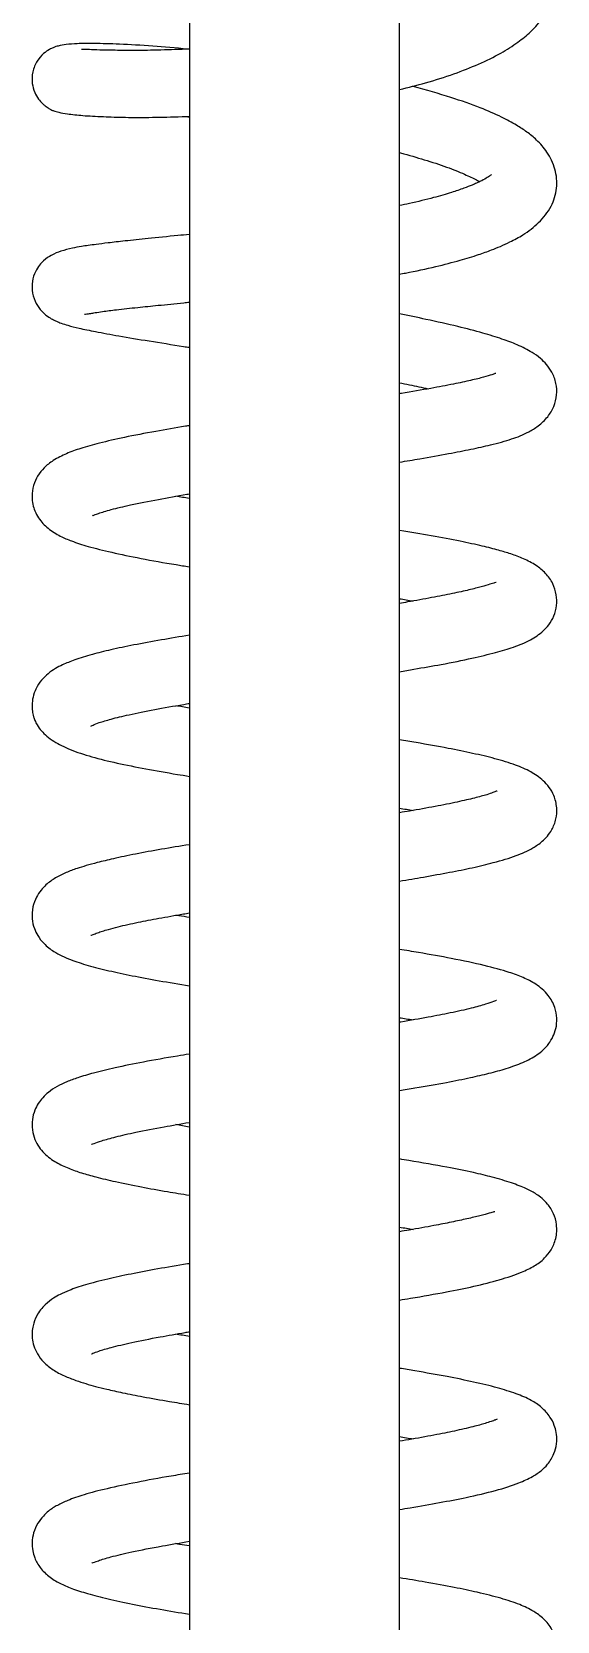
# Model space of a CAD drawing. Header units: millimetres. Extents: x 1617 to 5774, y 11446 to 13973.
# Drawn here: x 3294.1 to 3329.1, y 13637.9 to 13744 of the extents above; entities that cross this region are included whole.
import ezdxf

# ---------------------------------------------------------------- set-up
doc = ezdxf.new("R2010")
doc.units = ezdxf.units.MM
doc.layers.get('0').update_dxf_attribs({"color": 250})

# ---------------------------------------------------------------- blocks, each defined once
blk = doc.blocks.new('7')
at = {"linetype": 'Continuous'}
for p, q in [((3304.59, 13748.2), (3304.59, 13638.63)), ((3318.59, 13638.63), (3318.59, 13748.2)), ((3304.59, 13638.63), (3304.59, 13617.7)), ((3318.59, 13617.7), (3318.59, 13638.63))]:
    blk.add_line(p, q, dxfattribs=at)
for points, knots in [([(3318.6, 13740.16), (3319.19, 13740.3), (3320.45, 13740.63), (3322.23, 13741.19), (3323.91, 13741.85), (3325.32, 13742.55), (3326.46, 13743.27), (3327.43, 13744.06), (3328.17, 13744.91), (3328.74, 13745.89), (3329.07, 13746.94), (3329.11, 13747.97), (3328.97, 13748.82), (3328.7, 13749.59), (3328.31, 13750.29), (3327.9, 13750.84), (3327.47, 13751.34), (3326.92, 13751.85), (3326.24, 13752.4), (3325.49, 13752.91), (3324.68, 13753.38), (3323.99, 13753.74), (3323.54, 13753.95), (3323.39, 13754.02)], [0.3017879, 0.3017879, 0.3017879, 0.3017879, 0.30239187, 0.30310755, 0.30379898, 0.30449793, 0.30511245, 0.30562654, 0.30625097, 0.30677347, 0.30737842, 0.30787087, 0.30825342, 0.30869526, 0.30909402, 0.30938235, 0.30969795, 0.3100795, 0.31046843, 0.31090433, 0.31126945, 0.31166656, 0.31185976, 0.31185976, 0.31185976, 0.31185976]), ([(3304.46, 13742.86), (3303.65, 13742.94), (3302.02, 13743.07), (3299.92, 13743.2), (3298.28, 13743.24), (3297.14, 13743.23), (3296.4, 13743.18), (3295.9, 13743.09), (3295.58, 13743), (3295.24, 13742.84), (3294.82, 13742.56), (3294.39, 13742.06), (3294.1, 13741.36), (3294.06, 13740.62), (3294.24, 13739.99), (3294.49, 13739.55), (3294.75, 13739.25), (3294.98, 13739.05), (3295.23, 13738.88), (3295.4, 13738.79), (3295.57, 13738.72), (3295.9, 13738.63), (3296.48, 13738.53), (3297.45, 13738.42), (3298.75, 13738.35), (3300.32, 13738.3), (3302.07, 13738.3), (3303.56, 13738.33), (3304.42, 13738.37), (3304.58, 13738.37)], [0.28565262, 0.28565262, 0.28565262, 0.28565262, 0.28650857, 0.28745987, 0.28832983, 0.28906736, 0.28966085, 0.29013138, 0.29041713, 0.29056776, 0.2907498, 0.29097237, 0.29123035, 0.29147573, 0.29167523, 0.29184005, 0.29196542, 0.29204688, 0.29215799, 0.29226383, 0.29250564, 0.29292084, 0.29349972, 0.29424171, 0.2950085, 0.29568681, 0.29642005, 0.29713968, 0.29730979, 0.29730979, 0.29730979, 0.29730979]), ([(3304.58, 13742.86), (3304.26, 13742.85), (3303.27, 13742.81), (3301.76, 13742.77), (3300.23, 13742.77), (3299.05, 13742.79), (3298.19, 13742.81), (3297.61, 13742.84), (3297.41, 13742.84), (3297.39, 13742.84), (3297.39, 13742.83)], [0.649414767, 0.649414767, 0.649414767, 0.649414767, 0.649815803, 0.650685245, 0.651517138, 0.652306628, 0.653058385, 0.653771987, 0.654606611, 0.654782369, 0.654782369, 0.654782369, 0.654782369]), ([(3318.59, 13727.83), (3318.73, 13727.86), (3319.57, 13728.02), (3320.97, 13728.32), (3322.58, 13728.74), (3323.8, 13729.11), (3324.67, 13729.42), (3325.35, 13729.7), (3326.08, 13730.03), (3326.97, 13730.52), (3327.89, 13731.22), (3328.75, 13732.27), (3329.15, 13733.57), (3329.04, 13734.87), (3328.49, 13735.99), (3327.81, 13736.75), (3327.1, 13737.34), (3326.35, 13737.82), (3325.35, 13738.37), (3323.93, 13738.98), (3321.98, 13739.67), (3320.37, 13740.13), (3319.46, 13740.37), (3319.44, 13740.37)], [0.26936923, 0.26936923, 0.26936923, 0.26936923, 0.2695082, 0.27023197, 0.27087243, 0.27141016, 0.27182273, 0.27212789, 0.27246683, 0.27297729, 0.27370948, 0.27442194, 0.27504209, 0.27566377, 0.27629904, 0.27687027, 0.27731726, 0.27776402, 0.27833139, 0.27902785, 0.27985501, 0.28078609, 0.28081035, 0.28081035, 0.28081035, 0.28081035]), ([(3304.24, 13738.37), (3304.29, 13738.36), (3304.4, 13738.35), (3304.51, 13738.34), (3304.57, 13738.33)], [0.6632731947, 0.6632731947, 0.6632731947, 0.6632731947, 0.6633370426, 0.663411055, 0.663411055, 0.663411055, 0.663411055]), ([(3318.59, 13735.95), (3318.69, 13735.93), (3319.33, 13735.75), (3320.5, 13735.41), (3321.91, 13734.94), (3323.04, 13734.47), (3323.66, 13734.17), (3323.9, 13734.03), (3323.95, 13734)], [0.668808117, 0.668808117, 0.668808117, 0.668808117, 0.668935855, 0.669645292, 0.670405625, 0.671114278, 0.671712873, 0.671850337, 0.671850337, 0.671850337, 0.671850337]), ([(3324.74, 13734.5), (3324.74, 13734.5), (3324.7, 13734.46), (3324.48, 13734.3), (3324.14, 13734.1), (3323.79, 13733.93), (3323.39, 13733.76), (3322.85, 13733.55), (3322.01, 13733.26), (3320.81, 13732.92), (3319.62, 13732.63), (3318.82, 13732.46), (3318.59, 13732.41)], [0.675594133, 0.675594133, 0.675594133, 0.675594133, 0.675946565, 0.676448222, 0.676917656, 0.677245647, 0.677470801, 0.677851977, 0.678346955, 0.678965246, 0.679714151, 0.680002085, 0.680002085, 0.680002085, 0.680002085]), ([(3304.57, 13730.49), (3304.32, 13730.46), (3303.36, 13730.37), (3301.88, 13730.22), (3300.34, 13730.06), (3299.21, 13729.93), (3298.41, 13729.83), (3297.85, 13729.75), (3297.33, 13729.68), (3296.69, 13729.56), (3296.02, 13729.39), (3295.44, 13729.15), (3294.96, 13728.85), (3294.57, 13728.43), (3294.28, 13727.98), (3294.07, 13727.34), (3294.08, 13726.55), (3294.34, 13725.86), (3294.71, 13725.36), (3295.1, 13725.02), (3295.48, 13724.8), (3295.74, 13724.68), (3296.06, 13724.55), (3296.53, 13724.4), (3297.25, 13724.22), (3298.36, 13723.99), (3299.89, 13723.71), (3301.86, 13723.38), (3303.52, 13723.12), (3304.45, 13722.97), (3304.58, 13722.96)], [0.68536487, 0.68536487, 0.68536487, 0.68536487, 0.68567803, 0.68655739, 0.68731348, 0.68795137, 0.68845888, 0.6888334, 0.68915963, 0.68962242, 0.69025975, 0.69085182, 0.69128787, 0.69147741, 0.691712, 0.69199983, 0.69233519, 0.69266807, 0.69299001, 0.69326707, 0.69352099, 0.69379412, 0.69411094, 0.69455535, 0.6951993, 0.69596734, 0.6968761, 0.69787382, 0.69887109, 0.69902626, 0.69902626, 0.69902626, 0.69902626]), ([(3297.59, 13725.16), (3297.59, 13725.16), (3297.61, 13725.16), (3297.72, 13725.18), (3297.95, 13725.21), (3298.31, 13725.27), (3298.88, 13725.36), (3299.78, 13725.47), (3301.03, 13725.61), (3302.54, 13725.76), (3303.74, 13725.88), (3304.46, 13725.95), (3304.58, 13725.97)], [0.260888093, 0.260888093, 0.260888093, 0.260888093, 0.260985911, 0.261351593, 0.261731141, 0.261998832, 0.262332301, 0.262854353, 0.263534321, 0.264099696, 0.264737859, 0.264869706, 0.264869706, 0.264869706, 0.264869706]), ([(3318.59, 13715.29), (3319.06, 13715.36), (3320.2, 13715.55), (3321.82, 13715.84), (3323.38, 13716.15), (3324.81, 13716.46), (3326.07, 13716.81), (3327.03, 13717.18), (3327.89, 13717.7), (3328.5, 13718.28), (3328.92, 13718.99), (3329.11, 13719.73), (3329.08, 13720.55), (3328.79, 13721.29), (3328.4, 13721.83), (3327.96, 13722.27), (3327.37, 13722.68), (3326.5, 13723.12), (3325.43, 13723.52), (3324.13, 13723.92), (3322.45, 13724.36), (3320.57, 13724.78), (3319.21, 13725.06), (3318.6, 13725.18)], [0.23831892, 0.23831892, 0.23831892, 0.23831892, 0.23879453, 0.23952371, 0.24015788, 0.24077731, 0.2415619, 0.24227695, 0.24266075, 0.24310852, 0.24351891, 0.24391717, 0.2442762, 0.24463623, 0.2449437, 0.24527439, 0.24572881, 0.24638867, 0.24699587, 0.24765827, 0.24839703, 0.24922616, 0.24984782, 0.24984782, 0.24984782, 0.24984782]), ([(3325.02, 13721.2), (3325.01, 13721.21), (3324.97, 13721.2), (3324.74, 13721.12), (3324.24, 13720.96), (3323.4, 13720.75), (3322.18, 13720.49), (3320.64, 13720.2), (3319.37, 13719.98), (3318.64, 13719.86), (3318.6, 13719.85)], [0.711633997, 0.711633997, 0.711633997, 0.711633997, 0.71194953, 0.712410998, 0.713076464, 0.713773256, 0.714467136, 0.715231737, 0.716107242, 0.716161848, 0.716161848, 0.716161848, 0.716161848]), ([(3318.59, 13720.59), (3319.04, 13720.5), (3319.7, 13720.36), (3320.31, 13720.23), (3320.51, 13720.18)], [0.7044017794, 0.7044017794, 0.7044017794, 0.7044017794, 0.7049714124, 0.7052602624, 0.7052602624, 0.7052602624, 0.7052602624]), ([(3304.58, 13717.72), (3304.49, 13717.71), (3303.72, 13717.58), (3302.2, 13717.32), (3300.26, 13716.95), (3298.6, 13716.57), (3297.34, 13716.22), (3296.4, 13715.88), (3295.53, 13715.45), (3294.91, 13714.95), (3294.49, 13714.45), (3294.15, 13713.74), (3294.06, 13713.07), (3294.13, 13712.46), (3294.28, 13712), (3294.58, 13711.43), (3295.17, 13710.81), (3295.97, 13710.33), (3296.76, 13710), (3297.87, 13709.64), (3299.39, 13709.26), (3301.35, 13708.85), (3303.15, 13708.53), (3304.28, 13708.35), (3304.58, 13708.3)], [0.7215247, 0.7215247, 0.7215247, 0.7215247, 0.72163069, 0.72246865, 0.72345609, 0.72437176, 0.72518596, 0.72592169, 0.72662288, 0.7271943, 0.72766513, 0.72802747, 0.7284002, 0.72866792, 0.72893429, 0.72925489, 0.72984048, 0.73050518, 0.73113265, 0.73191401, 0.73283492, 0.73381679, 0.73485314, 0.73521885, 0.73521885, 0.73521885, 0.73521885]), ([(3298.12, 13711.74), (3298.13, 13711.73), (3298.16, 13711.73), (3298.48, 13711.86), (3299.38, 13712.14), (3300.67, 13712.44), (3302.4, 13712.79), (3303.81, 13713.03), (3304.53, 13713.16), (3304.59, 13713.17)], [0.230093428, 0.230093428, 0.230093428, 0.230093428, 0.230318504, 0.230861459, 0.231484212, 0.232195448, 0.233017413, 0.23374276, 0.233801192, 0.233801192, 0.233801192, 0.233801192]), ([(3318.59, 13701.3), (3318.92, 13701.36), (3319.88, 13701.52), (3321.57, 13701.81), (3323.4, 13702.18), (3325.01, 13702.57), (3326.25, 13702.94), (3327.29, 13703.37), (3328.05, 13703.87), (3328.56, 13704.41), (3328.93, 13705.01), (3329.1, 13705.73), (3329.09, 13706.44), (3328.82, 13707.27), (3328.35, 13707.9), (3327.64, 13708.46), (3326.92, 13708.83), (3326.05, 13709.16), (3325.18, 13709.42), (3324.08, 13709.7), (3322.6, 13710.02), (3320.76, 13710.37), (3319.34, 13710.61), (3318.6, 13710.73)], [0.2078268, 0.2078268, 0.2078268, 0.2078268, 0.20816495, 0.20883077, 0.20968217, 0.21043249, 0.21113065, 0.21188751, 0.21251349, 0.21281059, 0.21312837, 0.21345544, 0.21377941, 0.2141177, 0.21454631, 0.21500084, 0.21559165, 0.21612106, 0.21659661, 0.21716331, 0.2178299, 0.21859648, 0.21935378, 0.21935378, 0.21935378, 0.21935378]), ([(3325.05, 13707.26), (3325.04, 13707.27), (3324.94, 13707.23), (3324.65, 13707.14), (3324.08, 13706.97), (3323.25, 13706.76), (3322.14, 13706.51), (3320.76, 13706.24), (3319.52, 13706.02), (3318.77, 13705.89), (3318.59, 13705.86)], [0.747755911, 0.747755911, 0.747755911, 0.747755911, 0.748161588, 0.748737975, 0.7493503, 0.749995328, 0.750674249, 0.751388241, 0.752123415, 0.752352681, 0.752352681, 0.752352681, 0.752352681]), ([(3304.59, 13703.74), (3303.94, 13703.63), (3302.64, 13703.41), (3300.88, 13703.09), (3299.36, 13702.77), (3298.03, 13702.44), (3296.98, 13702.12), (3296.19, 13701.79), (3295.67, 13701.53), (3295.16, 13701.19), (3294.7, 13700.74), (3294.36, 13700.24), (3294.14, 13699.63), (3294.08, 13699.1), (3294.1, 13698.67), (3294.17, 13698.33), (3294.3, 13697.99), (3294.46, 13697.67), (3294.7, 13697.34), (3295.07, 13696.98), (3295.67, 13696.55), (3296.64, 13696.07), (3298.06, 13695.6), (3299.74, 13695.19), (3301.62, 13694.82), (3303.3, 13694.52), (3304.31, 13694.36), (3304.59, 13694.31)], [0.75771135, 0.75771135, 0.75771135, 0.75771135, 0.75849668, 0.75934202, 0.76013124, 0.76085553, 0.76166245, 0.76233192, 0.76277264, 0.76318561, 0.76356935, 0.76398086, 0.7642718, 0.76452603, 0.76473608, 0.76494191, 0.7650885, 0.76531147, 0.76573222, 0.76614174, 0.76658955, 0.76740927, 0.76832278, 0.7692492, 0.77019666, 0.77111714, 0.77144806, 0.77144806, 0.77144806, 0.77144806]), ([(3298.01, 13697.67), (3298, 13697.66), (3298.16, 13697.75), (3298.56, 13697.9), (3299.38, 13698.15), (3300.58, 13698.44), (3302.21, 13698.77), (3303.64, 13699.02), (3304.46, 13699.16), (3304.59, 13699.18)], [0.199605878, 0.199605878, 0.199605878, 0.199605878, 0.19996873, 0.200438101, 0.200998684, 0.201660292, 0.202424411, 0.203172174, 0.203310444, 0.203310444, 0.203310444, 0.203310444]), ([(3318.6, 13687.32), (3319.15, 13687.41), (3320.31, 13687.61), (3321.94, 13687.9), (3323.51, 13688.22), (3325.03, 13688.58), (3326.37, 13688.99), (3327.33, 13689.41), (3328.17, 13689.97), (3328.73, 13690.62), (3329.06, 13691.42), (3329.12, 13692.26), (3328.88, 13693.23), (3328.2, 13694.09), (3327.3, 13694.67), (3326.33, 13695.09), (3325.02, 13695.49), (3323.54, 13695.84), (3321.78, 13696.2), (3320.11, 13696.5), (3318.97, 13696.69), (3318.59, 13696.75)], [0.17737702, 0.17737702, 0.17737702, 0.17737702, 0.17794112, 0.17860785, 0.17924731, 0.1799253, 0.1808094, 0.18159789, 0.18204586, 0.18256899, 0.18293012, 0.18324644, 0.18360982, 0.18420555, 0.18480351, 0.18550283, 0.18629458, 0.18702452, 0.18771763, 0.18852344, 0.18890882, 0.18890882, 0.18890882, 0.18890882]), ([(3325.12, 13693.34), (3325.12, 13693.34), (3325.11, 13693.34), (3325.06, 13693.32), (3324.83, 13693.22), (3324.38, 13693.07), (3323.62, 13692.86), (3322.48, 13692.6), (3321.02, 13692.3), (3319.65, 13692.06), (3318.83, 13691.92), (3318.6, 13691.88)], [0.783958687, 0.783958687, 0.783958687, 0.783958687, 0.783990991, 0.784332739, 0.784757588, 0.785252819, 0.785974822, 0.786741003, 0.78753559, 0.788315373, 0.788603529, 0.788603529, 0.788603529, 0.788603529]), ([(3304.58, 13689.75), (3303.94, 13689.65), (3302.69, 13689.44), (3300.99, 13689.13), (3299.57, 13688.83), (3298.49, 13688.57), (3297.72, 13688.36), (3297.03, 13688.15), (3296.33, 13687.88), (3295.68, 13687.57), (3295.1, 13687.16), (3294.68, 13686.73), (3294.35, 13686.23), (3294.11, 13685.59), (3294.06, 13684.83), (3294.21, 13684.19), (3294.49, 13683.61), (3294.95, 13683.04), (3295.64, 13682.52), (3296.62, 13682.07), (3297.79, 13681.69), (3299.17, 13681.34), (3300.74, 13681), (3302.55, 13680.67), (3303.89, 13680.44), (3304.59, 13680.33)], [0.79396886, 0.79396886, 0.79396886, 0.79396886, 0.79474778, 0.7955476, 0.79631176, 0.79693961, 0.79742867, 0.79785364, 0.79839829, 0.79899346, 0.79953726, 0.79983966, 0.80015471, 0.80051456, 0.80090738, 0.80124975, 0.80152621, 0.8019168, 0.80252838, 0.80343664, 0.80428579, 0.80513583, 0.80595788, 0.80679642, 0.8076506, 0.8076506, 0.8076506, 0.8076506]), ([(3298.02, 13683.7), (3298.02, 13683.69), (3298.12, 13683.74), (3298.42, 13683.86), (3298.76, 13683.97), (3299.23, 13684.11), (3299.98, 13684.31), (3301.08, 13684.56), (3302.55, 13684.84), (3303.74, 13685.05), (3304.45, 13685.17), (3304.59, 13685.2)], [0.169112106, 0.169112106, 0.169112106, 0.169112106, 0.169529661, 0.169903713, 0.170192607, 0.170462232, 0.170850179, 0.171511608, 0.172091853, 0.172715931, 0.172860943, 0.172860943, 0.172860943, 0.172860943]), ([(3304.58, 13684.89), (3304.35, 13684.93), (3304.05, 13684.98), (3303.75, 13685.03), (3303.68, 13685.04)], [0.1628628325, 0.1628628325, 0.1628628325, 0.1628628325, 0.1631095224, 0.1631905911, 0.1631905911, 0.1631905911, 0.1631905911]), ([(3318.59, 13673.34), (3318.94, 13673.39), (3320.04, 13673.58), (3321.67, 13673.86), (3323.3, 13674.19), (3324.6, 13674.49), (3325.77, 13674.81), (3326.87, 13675.21), (3327.74, 13675.66), (3328.55, 13676.34), (3329.04, 13677.3), (3329.12, 13678.16), (3328.96, 13679), (3328.47, 13679.84), (3327.7, 13680.47), (3326.86, 13680.89), (3325.8, 13681.28), (3324.25, 13681.7), (3322.23, 13682.13), (3320.24, 13682.49), (3319.03, 13682.69), (3318.59, 13682.76)], [0.14681589, 0.14681589, 0.14681589, 0.14681589, 0.14718058, 0.14796587, 0.14863988, 0.14922883, 0.14984136, 0.15051743, 0.15121599, 0.15181085, 0.15232265, 0.15261917, 0.15292536, 0.15336004, 0.15399028, 0.15459206, 0.15521139, 0.15609596, 0.15707256, 0.15789984, 0.15834839, 0.15834839, 0.15834839, 0.15834839]), ([(3325.07, 13679.34), (3325.07, 13679.34), (3325.06, 13679.35), (3324.91, 13679.29), (3324.29, 13679.07), (3323.38, 13678.82), (3322.07, 13678.53), (3320.49, 13678.22), (3319.3, 13678.01), (3318.62, 13677.9), (3318.59, 13677.9)], [0.8205687, 0.8205687, 0.8205687, 0.8205687, 0.820620576, 0.821139257, 0.821690244, 0.822422187, 0.823249575, 0.823989122, 0.824800891, 0.8248432, 0.8248432, 0.8248432, 0.8248432]), ([(3318.6, 13678.2), (3318.75, 13678.18), (3319.05, 13678.13), (3319.35, 13678.08), (3319.5, 13678.05)], [0.8130107883, 0.8130107883, 0.8130107883, 0.8130107883, 0.813201951, 0.8133999195, 0.8133999195, 0.8133999195, 0.8133999195]), ([(3304.58, 13675.77), (3304.31, 13675.73), (3303.24, 13675.55), (3301.52, 13675.25), (3299.66, 13674.87), (3298.23, 13674.53), (3297.18, 13674.21), (3296.44, 13673.94), (3295.74, 13673.61), (3295.22, 13673.27), (3294.84, 13672.92), (3294.5, 13672.49), (3294.24, 13671.99), (3294.08, 13671.41), (3294.09, 13670.7), (3294.31, 13669.86), (3294.92, 13669.06), (3295.68, 13668.53), (3296.49, 13668.15), (3297.39, 13667.83), (3298.39, 13667.55), (3299.69, 13667.24), (3301.29, 13666.91), (3302.97, 13666.61), (3304.08, 13666.43), (3304.58, 13666.35)], [0.83020199, 0.83020199, 0.83020199, 0.83020199, 0.83052834, 0.83153023, 0.8324714, 0.83331268, 0.83403094, 0.83459956, 0.83512721, 0.83565492, 0.83602438, 0.83630689, 0.83656891, 0.83690335, 0.8372449, 0.8375829, 0.83822247, 0.83893213, 0.83961497, 0.84023172, 0.84085798, 0.8416127, 0.84248024, 0.84325985, 0.84386968, 0.84386968, 0.84386968, 0.84386968]), ([(3298.06, 13669.75), (3298.06, 13669.75), (3298.09, 13669.75), (3298.23, 13669.81), (3298.71, 13669.98), (3299.68, 13670.26), (3301.04, 13670.57), (3302.72, 13670.89), (3303.99, 13671.11), (3304.57, 13671.21)], [0.138437113, 0.138437113, 0.138437113, 0.138437113, 0.138619068, 0.139012455, 0.139560663, 0.140172322, 0.140869136, 0.141673036, 0.142293783, 0.142293783, 0.142293783, 0.142293783]), ([(3318.59, 13659.35), (3318.84, 13659.39), (3319.94, 13659.57), (3321.64, 13659.87), (3323.63, 13660.27), (3325.33, 13660.7), (3326.67, 13661.16), (3327.58, 13661.6), (3328.19, 13662.03), (3328.72, 13662.67), (3329.07, 13663.45), (3329.12, 13664.37), (3328.89, 13665.16), (3328.51, 13665.74), (3328.08, 13666.17), (3327.68, 13666.46), (3327.02, 13666.82), (3326.08, 13667.18), (3324.88, 13667.54), (3323.45, 13667.88), (3321.64, 13668.25), (3319.92, 13668.55), (3318.8, 13668.73), (3318.6, 13668.77)], [0.11622797, 0.11622797, 0.11622797, 0.11622797, 0.11648151, 0.1173775, 0.11813255, 0.11893333, 0.11977621, 0.12040332, 0.12097913, 0.12134432, 0.12170764, 0.12209676, 0.12243688, 0.12280452, 0.1231041, 0.12343081, 0.12396785, 0.12463432, 0.12533547, 0.12593324, 0.12667127, 0.12760664, 0.12781745, 0.12781745, 0.12781745, 0.12781745]), ([(3324.95, 13665.24), (3324.94, 13665.25), (3324.87, 13665.23), (3324.59, 13665.14), (3324.01, 13664.99), (3323.15, 13664.78), (3322.11, 13664.56), (3320.83, 13664.3), (3319.62, 13664.09), (3318.81, 13663.95), (3318.6, 13663.91)], [0.856402626, 0.856402626, 0.856402626, 0.856402626, 0.856646066, 0.857220885, 0.857946161, 0.858633572, 0.859285798, 0.859900132, 0.860654951, 0.860930719, 0.860930719, 0.860930719, 0.860930719]), ([(3304.58, 13661.78), (3304.54, 13661.78), (3303.81, 13661.66), (3302.45, 13661.43), (3300.67, 13661.09), (3299.05, 13660.74), (3297.66, 13660.38), (3296.67, 13660.05), (3295.97, 13659.74), (3295.53, 13659.49), (3294.94, 13659.06), (3294.38, 13658.36), (3294.16, 13657.73), (3294.08, 13657.24), (3294.1, 13656.75), (3294.19, 13656.3), (3294.45, 13655.7), (3294.92, 13655.12), (3295.51, 13654.66), (3296.19, 13654.3), (3296.95, 13654), (3297.67, 13653.77), (3298.34, 13653.58), (3299.13, 13653.39), (3300.18, 13653.15), (3301.55, 13652.88), (3303.06, 13652.61), (3304.13, 13652.44), (3304.58, 13652.36)], [0.86628958, 0.86628958, 0.86628958, 0.86628958, 0.86634386, 0.86717873, 0.86800568, 0.86882473, 0.86972475, 0.87050875, 0.87101004, 0.87144592, 0.87189685, 0.87242088, 0.87284143, 0.87309502, 0.87331121, 0.87362012, 0.8739385, 0.87433824, 0.87492314, 0.87555527, 0.87610448, 0.87654013, 0.87695229, 0.87740771, 0.87798146, 0.87866142, 0.87944236, 0.87999567, 0.87999567, 0.87999567, 0.87999567]), ([(3298.06, 13655.76), (3298.06, 13655.76), (3298.17, 13655.81), (3298.54, 13655.95), (3299.37, 13656.2), (3300.72, 13656.52), (3302.42, 13656.86), (3303.81, 13657.1), (3304.49, 13657.22), (3304.59, 13657.23)], [0.107953646, 0.107953646, 0.107953646, 0.107953646, 0.108213051, 0.108733767, 0.109380779, 0.110142565, 0.11097232, 0.111603078, 0.111709414, 0.111709414, 0.111709414, 0.111709414]), ([(3318.6, 13645.37), (3318.84, 13645.41), (3319.76, 13645.56), (3321.31, 13645.83), (3323.21, 13646.2), (3325.02, 13646.62), (3326.48, 13647.09), (3327.42, 13647.52), (3328.02, 13647.92), (3328.41, 13648.29), (3328.74, 13648.76), (3328.98, 13649.26), (3329.11, 13649.87), (3329.08, 13650.5), (3328.91, 13651.07), (3328.62, 13651.62), (3328.05, 13652.24), (3327.29, 13652.73), (3326.39, 13653.11), (3325.11, 13653.51), (3323.61, 13653.87), (3321.76, 13654.25), (3320.05, 13654.55), (3318.95, 13654.74), (3318.6, 13654.79)], [0.08576009, 0.08576009, 0.08576009, 0.08576009, 0.08600695, 0.0867208, 0.08745187, 0.08834712, 0.08920622, 0.08984348, 0.09034527, 0.090708, 0.09091914, 0.0911851, 0.09148102, 0.09172417, 0.09193919, 0.09224855, 0.09267497, 0.09317932, 0.09387378, 0.09460813, 0.09539434, 0.09614107, 0.09694368, 0.09729857, 0.09729857, 0.09729857, 0.09729857]), ([(3325.11, 13651.39), (3325.11, 13651.39), (3325.1, 13651.39), (3325.04, 13651.37), (3324.82, 13651.28), (3324.34, 13651.12), (3323.59, 13650.91), (3322.49, 13650.65), (3321.07, 13650.36), (3319.75, 13650.12), (3318.87, 13649.97), (3318.59, 13649.93)], [0.89264664, 0.89264664, 0.89264664, 0.89264664, 0.892735332, 0.89318389, 0.893581281, 0.893979783, 0.894587047, 0.895346891, 0.896046061, 0.896826385, 0.897183854, 0.897183854, 0.897183854, 0.897183854]), ([(3304.59, 13647.8), (3304.17, 13647.73), (3302.94, 13647.53), (3301.03, 13647.18), (3299.09, 13646.77), (3297.59, 13646.38), (3296.54, 13646.02), (3295.89, 13645.71), (3295.49, 13645.48), (3295.19, 13645.27), (3294.81, 13644.92), (3294.44, 13644.44), (3294.17, 13643.83), (3294.07, 13643.2), (3294.11, 13642.65), (3294.29, 13642.03), (3294.65, 13641.41), (3295.24, 13640.85), (3295.95, 13640.42), (3296.75, 13640.08), (3297.81, 13639.74), (3299.13, 13639.4), (3300.75, 13639.05), (3302.58, 13638.71), (3303.91, 13638.49), (3304.58, 13638.38)], [0.90253916, 0.90253916, 0.90253916, 0.90253916, 0.90304155, 0.90405906, 0.90508734, 0.90603285, 0.90684552, 0.90744497, 0.90772622, 0.90800066, 0.90827339, 0.90860863, 0.90898478, 0.90933301, 0.9096305, 0.9098846, 0.91030978, 0.91083199, 0.91146526, 0.91212359, 0.91288246, 0.91372207, 0.91458248, 0.91543183, 0.91625173, 0.91625173, 0.91625173, 0.91625173]), ([(3298.07, 13641.79), (3298.08, 13641.79), (3298.12, 13641.8), (3298.5, 13641.96), (3299.34, 13642.21), (3300.75, 13642.55), (3302.55, 13642.9), (3303.96, 13643.14), (3304.59, 13643.25)], [0.077477457, 0.077477457, 0.077477457, 0.077477457, 0.077647677, 0.078216032, 0.078885908, 0.079666834, 0.080564113, 0.081242217, 0.081242217, 0.081242217, 0.081242217]), ([(3304.58, 13642.94), (3304.37, 13642.97), (3304.06, 13643.02), (3303.76, 13643.07), (3303.67, 13643.09)], [0.071315364, 0.071315364, 0.071315364, 0.071315364, 0.0715443099, 0.0716501838, 0.0716501838, 0.0716501838, 0.0716501838]), ([(3318.59, 13631.38), (3318.72, 13631.41), (3319.44, 13631.52), (3320.66, 13631.73), (3322.2, 13632.02), (3323.71, 13632.33), (3325.11, 13632.67), (3326.21, 13633.01), (3327.04, 13633.34), (3327.72, 13633.71), (3328.34, 13634.21), (3328.76, 13634.77), (3329.02, 13635.38), (3329.11, 13636.07), (3329.04, 13636.71), (3328.76, 13637.44), (3328.22, 13638.11), (3327.45, 13638.65), (3326.59, 13639.05), (3325.38, 13639.45), (3323.91, 13639.82), (3322.22, 13640.18), (3320.47, 13640.5), (3319.19, 13640.71), (3318.6, 13640.81)], [0.05528524, 0.05528524, 0.05528524, 0.05528524, 0.05541985, 0.05603149, 0.05659647, 0.05723265, 0.05796919, 0.05869617, 0.05918277, 0.05966006, 0.06010239, 0.06047231, 0.06077058, 0.06102348, 0.06130708, 0.0616517, 0.0620993, 0.06256236, 0.06321826, 0.0639853, 0.06477858, 0.06544628, 0.06619469, 0.06679576, 0.06679576, 0.06679576, 0.06679576])]:
    blk.add_open_spline(points, degree=3, knots=knots, dxfattribs=at)
for points in [[(3304.57, 13712.86), (3304.27, 13712.91), (3303.97, 13712.96), (3303.67, 13713.01)], [(3318.59, 13706.17), (3318.9, 13706.12), (3319.2, 13706.07), (3319.5, 13706.02)], [(3304.58, 13698.87), (3304.27, 13698.92), (3303.96, 13698.97), (3303.67, 13699.03)], [(3318.6, 13692.19), (3318.91, 13692.14), (3319.21, 13692.08), (3319.5, 13692.03)], [(3304.58, 13670.9), (3304.27, 13670.96), (3303.97, 13671.01), (3303.67, 13671.06)], [(3318.6, 13664.22), (3318.92, 13664.17), (3319.22, 13664.12), (3319.52, 13664.07)], [(3304.59, 13656.92), (3304.27, 13656.97), (3303.96, 13657.02), (3303.66, 13657.08)], [(3318.6, 13650.24), (3318.9, 13650.18), (3319.21, 13650.13), (3319.5, 13650.08)]]:
    blk.add_open_spline(points, degree=3, dxfattribs=at)

msp = doc.modelspace()

# ---------------------------------------------------------------- block references
msp.add_blockref('7', (0, 0))

doc.saveas('drawing.dxf')
